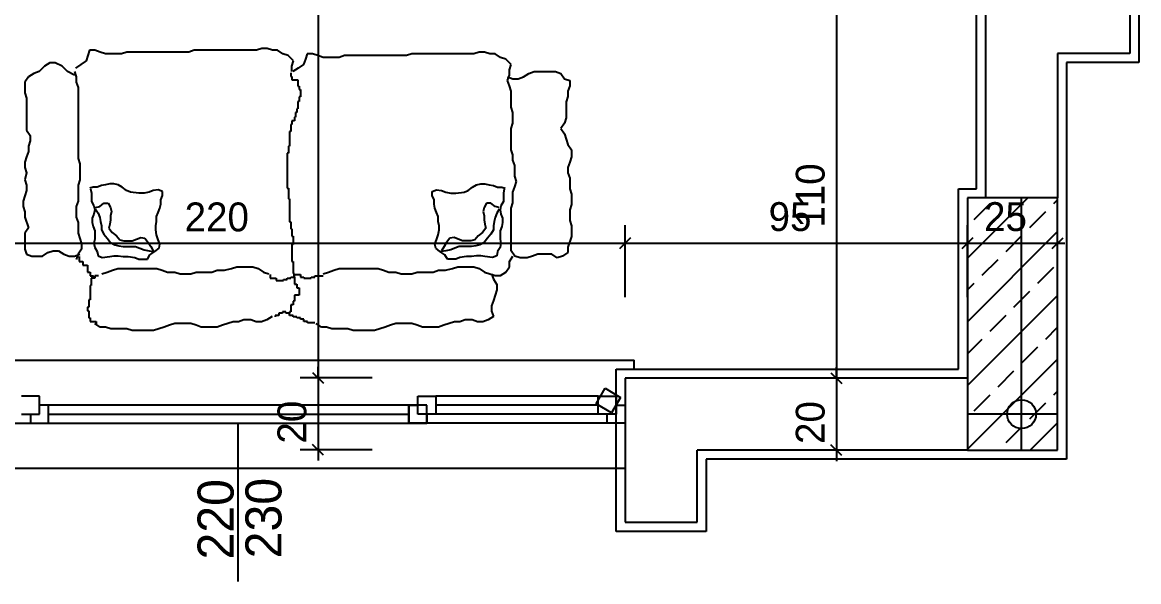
# Model space of a CAD drawing. Extents: x 182769.15 to 182771.38, y 101811.72 to 101812.21.
# Drawn here: x 182769.3703 to 182769.4322, y 101811.8465 to 101811.8776 of the extents above; entities that cross this region are included whole.
import ezdxf

# ---------------------------------------------------------------- set-up
doc = ezdxf.new("R2010")
doc.units = 0
doc.header["$MEASUREMENT"] = 0
doc.linetypes.add('DUZ', pattern=[500, 500])
doc.layers.get('0').update_dxf_attribs({"color": 1, "linetype": 'DUZ'})
for name, color, linetype in [('aks merkezleri', 1, 'Continuous'), ('DENIZLIK', 25, 'Continuous'), ('DUVAR', 7, 'Continuous'), ('iç yatay', 3, 'Continuous'), ('kapı pen. yazısı', 1, 'Continuous'), ('KOLON', 3, 'Continuous'), ('PENCERE', 3, 'Continuous'), ('SIVA', 1, 'Continuous'), ('TARAMA', 15, 'Continuous'), ('tefriş', 21, 'Continuous')]:
    doc.layers.add(name, color=color, linetype=linetype)
doc.styles.add('İÇ ÖLÇÜ', font='stylu.ttf', dxfattribs={"height": 8})

msp = doc.modelspace()

# ---------------------------------------------------------------- linework, layer by layer
at = {"color": 0, "linetype": 'ByBlock'}
for p, q in [((182769.404018, 101811.865614), (182769.403418, 101811.865014)), ((182769.403418, 101811.865014), (182769.404018, 101811.865614)), ((182769.423018, 101811.865614), (182769.422418, 101811.865014)), ((182769.422418, 101811.865014), (182769.423018, 101811.865614)), ((182769.427418, 101811.865014), (182769.428018, 101811.865614)), ((182769.386372, 101811.858142), (182769.386972, 101811.857542)), ((182769.386372, 101811.858142), (182769.386972, 101811.857542)), ((182769.415139, 101811.858124), (182769.415739, 101811.857524)), ((182769.415139, 101811.858124), (182769.415739, 101811.857524)), ((182769.386972, 101811.853549), (182769.386372, 101811.854149)), ((182769.415739, 101811.853524), (182769.415139, 101811.854124))]:
    msp.add_line(p, q, dxfattribs=at)
at = {"layer": 'aks merkezleri'}
for p, q in [((182769.425718, 101811.853824), (182769.425718, 101811.867824)), ((182769.427718, 101811.855824), (182769.422718, 101811.855824))]:
    msp.add_line(p, q, dxfattribs=at)
msp.add_circle((182769.425718, 101811.855824), 0.0008, dxfattribs=at)
at = {"layer": 'DENIZLIK'}
for p, q in [((182769.359218, 101811.858824), (182769.404218, 101811.858824)), ((182769.404218, 101811.858324), (182769.404218, 101811.858824)), ((182769.359718, 101811.852824), (182769.403718, 101811.852824))]:
    msp.add_line(p, q, dxfattribs=at)
at = {"layer": 'DUVAR', "ltscale": 50}
for p, q in [((182769.423718, 101811.879824), (182769.423718, 101811.867824)), ((182769.431718, 101811.879824), (182769.431718, 101811.875824)), ((182769.427718, 101811.875824), (182769.427718, 101811.867824)), ((182769.431718, 101811.875824), (182769.427718, 101811.875824)), ((182769.422718, 101811.857824), (182769.403718, 101811.857824)), ((182769.403718, 101811.853824), (182769.403718, 101811.849824)), ((182769.422718, 101811.853824), (182769.407718, 101811.853824)), ((182769.407718, 101811.849824), (182769.407718, 101811.853824)), ((182769.403718, 101811.849824), (182769.407718, 101811.849824))]:
    msp.add_line(p, q, dxfattribs=at)
at = {"layer": 'DUVAR'}
msp.add_line((182769.403718, 101811.857824), (182769.403718, 101811.853824), dxfattribs=at)
at = {"layer": 'iç yatay'}
for p, q in [((182769.386672, 101812.034224), (182769.386672, 101811.857442)), ((182769.415439, 101811.880276), (182769.415439, 101811.857424)), ((182769.403718, 101811.862314), (182769.403718, 101811.866314)), ((182769.403718, 101811.862314), (182769.403718, 101811.866314)), ((182769.422718, 101811.862314), (182769.422718, 101811.866314)), ((182769.422718, 101811.862314), (182769.422718, 101811.866314)), ((182769.427718, 101811.862314), (182769.427718, 101811.866314)), ((182769.359315, 101811.865314), (182769.404118, 101811.865314)), ((182769.403318, 101811.865314), (182769.423118, 101811.865314)), ((182769.422318, 101811.865314), (182769.428118, 101811.865314)), ((182769.386672, 101811.857842), (182769.386672, 101811.858442)), ((182769.415439, 101811.857824), (182769.415439, 101811.858424)), ((182769.389672, 101811.857842), (182769.385672, 101811.857842)), ((182769.389672, 101811.857842), (182769.385672, 101811.857842)), ((182769.386672, 101811.857842), (182769.386672, 101811.853849)), ((182769.418439, 101811.857824), (182769.414439, 101811.857824)), ((182769.418439, 101811.857824), (182769.414439, 101811.857824)), ((182769.415439, 101811.857824), (182769.415439, 101811.853824)), ((182769.389672, 101811.853849), (182769.385672, 101811.853849)), ((182769.386672, 101811.853849), (182769.386672, 101811.853249)), ((182769.418439, 101811.853824), (182769.414439, 101811.853824)), ((182769.415439, 101811.853824), (182769.415439, 101811.853224))]:
    msp.add_line(p, q, dxfattribs=at)
at = {"layer": 'kapı pen. yazısı'}
msp.add_line((182769.382218, 101811.855324), (182769.382218, 101811.846533), dxfattribs=at)
at = {"layer": 'KOLON'}
for p, q in [((182769.427718, 101811.867824), (182769.422718, 101811.867824)), ((182769.422718, 101811.867824), (182769.422718, 101811.853824)), ((182769.427718, 101811.853824), (182769.427718, 101811.867824)), ((182769.422718, 101811.853824), (182769.427718, 101811.853824))]:
    msp.add_line(p, q, dxfattribs=at)
at = {"layer": 'PENCERE'}
for p, q in [((182769.402102, 101811.856391), (182769.402602, 101811.857257)), ((182769.402602, 101811.857257), (182769.403468, 101811.856757)), ((182769.371218, 101811.856824), (182769.370218, 101811.856824)), ((182769.371218, 101811.855824), (182769.371218, 101811.856824)), ((182769.392218, 101811.855824), (182769.392218, 101811.856824)), ((182769.392218, 101811.856824), (182769.393218, 101811.856824)), ((182769.393218, 101811.856824), (182769.393218, 101811.855824)), ((182769.402968, 101811.855891), (182769.402102, 101811.856391)), ((182769.402218, 101811.855824), (182769.402218, 101811.856824)), ((182769.402218, 101811.856824), (182769.403218, 101811.856824)), ((182769.403468, 101811.856757), (182769.402968, 101811.855891)), ((182769.403218, 101811.856824), (182769.403218, 101811.855824)), ((182769.370218, 101811.855824), (182769.371218, 101811.855824)), ((182769.370718, 101811.855824), (182769.370718, 101811.855324)), ((182769.371718, 101811.856324), (182769.371218, 101811.856324)), ((182769.371718, 101811.855324), (182769.371718, 101811.856324)), ((182769.371718, 101811.855824), (182769.391718, 101811.855824)), ((182769.392718, 101811.856324), (182769.391718, 101811.856324)), ((182769.391718, 101811.856324), (182769.391718, 101811.855324)), ((182769.391718, 101811.855324), (182769.391718, 101811.856324)), ((182769.391718, 101811.856324), (182769.392218, 101811.856324)), ((182769.393218, 101811.855824), (182769.392218, 101811.855824)), ((182769.392718, 101811.855324), (182769.392718, 101811.856324)), ((182769.392718, 101811.855824), (182769.392718, 101811.855324)), ((182769.402218, 101811.856324), (182769.393218, 101811.856324)), ((182769.403218, 101811.855824), (182769.402218, 101811.855824)), ((182769.402718, 101811.855324), (182769.402718, 101811.855824)), ((182769.403218, 101811.856324), (182769.403718, 101811.856324)), ((182769.403718, 101811.856324), (182769.403718, 101811.855324)), ((182769.370718, 101811.855324), (182769.371718, 101811.855324)), ((182769.391718, 101811.855324), (182769.392718, 101811.855324)), ((182769.392718, 101811.855324), (182769.391718, 101811.855324)), ((182769.403718, 101811.855324), (182769.402718, 101811.855324))]:
    msp.add_line(p, q, dxfattribs=at)
at = {"layer": 'PENCERE', "color": 1}
for p, q in [((182769.402218, 101811.856824), (182769.393218, 101811.856824)), ((182769.391718, 101811.856324), (182769.371718, 101811.856324)), ((182769.402218, 101811.855824), (182769.393218, 101811.855824)), ((182769.371718, 101811.855324), (182769.391718, 101811.855324))]:
    msp.add_line(p, q, dxfattribs=at)
at = {"layer": 'PENCERE', "color": 8}
for p, q in [((182769.360718, 101811.855324), (182769.370718, 101811.855324)), ((182769.402718, 101811.855324), (182769.392718, 101811.855324))]:
    msp.add_line(p, q, dxfattribs=at)
at = {"layer": 'SIVA'}
for p, q in [((182769.423218, 101811.868324), (182769.423218, 101811.880324)), ((182769.432218, 101811.880324), (182769.432218, 101811.875324)), ((182769.432218, 101811.875324), (182769.428218, 101811.875324)), ((182769.428218, 101811.875324), (182769.428218, 101811.853324)), ((182769.422218, 101811.858324), (182769.422218, 101811.868324)), ((182769.422218, 101811.868324), (182769.423218, 101811.868324)), ((182769.403218, 101811.858324), (182769.422218, 101811.858324)), ((182769.403218, 101811.849324), (182769.403218, 101811.858324)), ((182769.428218, 101811.853324), (182769.408218, 101811.853324)), ((182769.408218, 101811.853324), (182769.408218, 101811.849324)), ((182769.408218, 101811.849324), (182769.403218, 101811.849324))]:
    msp.add_line(p, q, dxfattribs=at)
at = {"layer": 'TARAMA'}
for p, q in [((182769.422718, 101811.864483), (182769.426059, 101811.867824)), ((182769.427507, 101811.867505), (182769.427718, 101811.867715)), ((182769.423088, 101811.866621), (182769.423972, 101811.867505)), ((182769.426182, 101811.866179), (182769.427065, 101811.867063)), ((182769.422718, 101811.860947), (182769.427718, 101811.865947)), ((182769.424856, 101811.864853), (182769.42574, 101811.865737)), ((182769.42353, 101811.863527), (182769.424414, 101811.864411)), ((182769.426623, 101811.863085), (182769.427507, 101811.863969)), ((182769.422718, 101811.862715), (182769.423088, 101811.863085)), ((182769.425298, 101811.86176), (182769.426182, 101811.862643)), ((182769.422718, 101811.857412), (182769.427718, 101811.862412)), ((182769.423972, 101811.860434), (182769.424856, 101811.861318)), ((182769.427065, 101811.859992), (182769.427718, 101811.860644)), ((182769.422718, 101811.859179), (182769.42353, 101811.859992)), ((182769.42574, 101811.858666), (182769.426623, 101811.85955)), ((182769.422718, 101811.853876), (182769.427718, 101811.858876)), ((182769.424414, 101811.85734), (182769.425298, 101811.858224)), ((182769.427507, 101811.856898), (182769.427718, 101811.857108)), ((182769.423088, 101811.856014), (182769.423972, 101811.856898)), ((182769.426182, 101811.855572), (182769.427065, 101811.856456)), ((182769.424856, 101811.854247), (182769.42574, 101811.85513)), ((182769.426201, 101811.853824), (182769.427718, 101811.855341))]:
    msp.add_line(p, q, dxfattribs=at)
at = {"layer": 'tefriş'}
for p, q in [((182769.373897, 101811.875713), (182769.373799, 101811.875418)), ((182769.373995, 101811.876008), (182769.373897, 101811.875713)), ((182769.374291, 101811.876008), (182769.373995, 101811.876008)), ((182769.374586, 101811.87591), (182769.374291, 101811.876008)), ((182769.374882, 101811.875811), (182769.374586, 101811.87591)), ((182769.375768, 101811.875811), (182769.374882, 101811.875811)), ((182769.376063, 101811.87591), (182769.375768, 101811.875811)), ((182769.379509, 101811.87591), (182769.376063, 101811.87591)), ((182769.379804, 101811.876008), (182769.379509, 101811.87591)), ((182769.38325, 101811.876008), (182769.379804, 101811.876008)), ((182769.383546, 101811.876107), (182769.38325, 101811.876008)), ((182769.383841, 101811.876107), (182769.383546, 101811.876107)), ((182769.384137, 101811.876008), (182769.383841, 101811.876107)), ((182769.384432, 101811.876008), (182769.384137, 101811.876008)), ((182769.384727, 101811.875811), (182769.384432, 101811.876008)), ((182769.385023, 101811.875713), (182769.384727, 101811.875811)), ((182769.385318, 101811.875418), (182769.385023, 101811.875713)), ((182769.386068, 101811.875808), (182769.385969, 101811.875513)), ((182769.386363, 101811.875808), (182769.386068, 101811.875808)), ((182769.386659, 101811.87571), (182769.386363, 101811.875808)), ((182769.386954, 101811.875611), (182769.386659, 101811.87571)), ((182769.38784, 101811.875611), (182769.386954, 101811.875611)), ((182769.388136, 101811.87571), (182769.38784, 101811.875611)), ((182769.391582, 101811.87571), (182769.388136, 101811.87571)), ((182769.391877, 101811.875808), (182769.391582, 101811.87571)), ((182769.395323, 101811.875808), (182769.391877, 101811.875808)), ((182769.395618, 101811.875907), (182769.395323, 101811.875808)), ((182769.395914, 101811.875907), (182769.395618, 101811.875907)), ((182769.396209, 101811.875808), (182769.395914, 101811.875907)), ((182769.396504, 101811.875808), (182769.396209, 101811.875808)), ((182769.3968, 101811.875611), (182769.396504, 101811.875808)), ((182769.397095, 101811.875513), (182769.3968, 101811.875611)), ((182769.371486, 101811.87512), (182769.37119, 101811.874824)), ((182769.371781, 101811.875316), (182769.371486, 101811.87512)), ((182769.372076, 101811.875316), (182769.371781, 101811.875316)), ((182769.37247, 101811.87512), (182769.372076, 101811.875316)), ((182769.372766, 101811.874824), (182769.37247, 101811.87512)), ((182769.373503, 101811.875221), (182769.373208, 101811.875024)), ((182769.373799, 101811.875418), (182769.373503, 101811.875221)), ((182769.38522, 101811.875123), (182769.385318, 101811.875418)), ((182769.38522, 101811.874828), (182769.38522, 101811.875123)), ((182769.385576, 101811.875021), (182769.38528, 101811.874824)), ((182769.385871, 101811.875218), (182769.385576, 101811.875021)), ((182769.385969, 101811.875513), (182769.385871, 101811.875218)), ((182769.397391, 101811.875218), (182769.397095, 101811.875513)), ((182769.397292, 101811.874923), (182769.397391, 101811.875218)), ((182769.3706, 101811.874529), (182769.370403, 101811.874234)), ((182769.370895, 101811.874726), (182769.3706, 101811.874529)), ((182769.37119, 101811.874824), (182769.370895, 101811.874726)), ((182769.37316, 101811.874628), (182769.372766, 101811.874824)), ((182769.37316, 101811.874824), (182769.373258, 101811.874529)), ((182769.373258, 101811.874529), (182769.373258, 101811.874234)), ((182769.385159, 101811.87476), (182769.385159, 101811.87456)), ((182769.385159, 101811.87456), (182769.385225, 101811.87456)), ((182769.385225, 101811.87456), (182769.385225, 101811.87436)), ((182769.385225, 101811.87436), (182769.385559, 101811.87436)), ((182769.385559, 101811.87436), (182769.385559, 101811.874027)), ((182769.397194, 101811.874332), (182769.397292, 101811.874628)), ((182769.397194, 101811.874529), (182769.397489, 101811.874431)), ((182769.397292, 101811.874037), (182769.397194, 101811.874332)), ((182769.397292, 101811.874628), (182769.397292, 101811.874923)), ((182769.397489, 101811.874431), (182769.397784, 101811.874431)), ((182769.397784, 101811.874431), (182769.39808, 101811.874529)), ((182769.39808, 101811.874529), (182769.398375, 101811.874726)), ((182769.398375, 101811.874726), (182769.39867, 101811.874824)), ((182769.39867, 101811.874824), (182769.399852, 101811.874824)), ((182769.399852, 101811.874824), (182769.400147, 101811.874726)), ((182769.400147, 101811.874726), (182769.400344, 101811.874431)), ((182769.400344, 101811.874431), (182769.40064, 101811.874332)), ((182769.40064, 101811.874332), (182769.40064, 101811.874037)), ((182769.370403, 101811.874234), (182769.370403, 101811.873644)), ((182769.373258, 101811.874234), (182769.373356, 101811.873939)), ((182769.373356, 101811.873939), (182769.373356, 101811.870003)), ((182769.385559, 101811.874027), (182769.385625, 101811.874027)), ((182769.385625, 101811.874027), (182769.385625, 101811.873827)), ((182769.385625, 101811.873827), (182769.385692, 101811.873827)), ((182769.385692, 101811.873827), (182769.385692, 101811.873427)), ((182769.397391, 101811.873742), (182769.397292, 101811.874037)), ((182769.397391, 101811.872857), (182769.397391, 101811.873742)), ((182769.40064, 101811.874037), (182769.400541, 101811.873742)), ((182769.400541, 101811.873742), (182769.400541, 101811.873447)), ((182769.370403, 101811.873644), (182769.370501, 101811.873348)), ((182769.370501, 101811.873348), (182769.370501, 101811.871577)), ((182769.385625, 101811.873161), (182769.385559, 101811.873161)), ((182769.385559, 101811.873161), (182769.385559, 101811.872761)), ((182769.385692, 101811.873427), (182769.385625, 101811.873427)), ((182769.385625, 101811.873427), (182769.385625, 101811.873161)), ((182769.400541, 101811.873447), (182769.400443, 101811.873152)), ((182769.400443, 101811.873152), (182769.400443, 101811.872266)), ((182769.385492, 101811.872561), (182769.385425, 101811.872561)), ((182769.385425, 101811.872561), (182769.385425, 101811.872294)), ((182769.385559, 101811.872761), (182769.385492, 101811.872761)), ((182769.385492, 101811.872761), (182769.385492, 101811.872561)), ((182769.397489, 101811.872561), (182769.397391, 101811.872857)), ((182769.397489, 101811.871971), (182769.397489, 101811.872561)), ((182769.385225, 101811.871894), (182769.385159, 101811.871894)), ((182769.385159, 101811.871894), (182769.385159, 101811.871494)), ((182769.385359, 101811.872094), (182769.385225, 101811.872094)), ((182769.385225, 101811.872094), (182769.385225, 101811.871894)), ((182769.385425, 101811.872294), (182769.385359, 101811.872294)), ((182769.385359, 101811.872294), (182769.385359, 101811.872094)), ((182769.397391, 101811.871676), (182769.397489, 101811.871971)), ((182769.400344, 101811.871971), (182769.400147, 101811.871676)), ((182769.400443, 101811.872266), (182769.400344, 101811.871971)), ((182769.370501, 101811.871577), (182769.370698, 101811.871282)), ((182769.370698, 101811.871282), (182769.370698, 101811.870987)), ((182769.385092, 101811.871494), (182769.385092, 101811.870694)), ((182769.385159, 101811.871494), (182769.385092, 101811.871494)), ((182769.397391, 101811.870495), (182769.397391, 101811.871676)), ((182769.400147, 101811.871676), (182769.400344, 101811.871381)), ((182769.400344, 101811.871381), (182769.400443, 101811.871085)), ((182769.370698, 101811.870987), (182769.3706, 101811.870692)), ((182769.3706, 101811.870692), (182769.3706, 101811.870397)), ((182769.385092, 101811.870694), (182769.385025, 101811.870694)), ((182769.385025, 101811.870694), (182769.385025, 101811.870295)), ((182769.400443, 101811.871085), (182769.400541, 101811.87079)), ((182769.400541, 101811.87079), (182769.400738, 101811.870495)), ((182769.370501, 101811.870102), (182769.370403, 101811.869806)), ((182769.3706, 101811.870397), (182769.370501, 101811.870102)), ((182769.373356, 101811.870003), (182769.373455, 101811.869708)), ((182769.385025, 101811.870295), (182769.384958, 101811.870295)), ((182769.384958, 101811.870295), (182769.384958, 101811.868362)), ((182769.397489, 101811.8702), (182769.397391, 101811.870495)), ((182769.397489, 101811.869905), (182769.397489, 101811.8702)), ((182769.400738, 101811.870102), (182769.40064, 101811.869806)), ((182769.400738, 101811.870495), (182769.400738, 101811.870102)), ((182769.370403, 101811.869806), (182769.370403, 101811.869511)), ((182769.370403, 101811.869511), (182769.370501, 101811.869216)), ((182769.373455, 101811.869708), (182769.373455, 101811.868822)), ((182769.397587, 101811.86961), (182769.397489, 101811.869905)), ((182769.397587, 101811.869019), (182769.397587, 101811.86961)), ((182769.40064, 101811.869806), (182769.400541, 101811.869511)), ((182769.400541, 101811.869511), (182769.400541, 101811.869216)), ((182769.370501, 101811.869216), (182769.370403, 101811.868822)), ((182769.370403, 101811.868822), (182769.370501, 101811.868527)), ((182769.373455, 101811.868822), (182769.373356, 101811.868527)), ((182769.397686, 101811.868724), (182769.397587, 101811.869019)), ((182769.400541, 101811.869216), (182769.40064, 101811.868921)), ((182769.40064, 101811.868921), (182769.40064, 101811.868331)), ((182769.370501, 101811.868232), (182769.370403, 101811.867937)), ((182769.370501, 101811.868527), (182769.370501, 101811.868232)), ((182769.373356, 101811.868527), (182769.373356, 101811.867642)), ((182769.384958, 101811.868362), (182769.385025, 101811.868362)), ((182769.385025, 101811.868362), (182769.385025, 101811.867762)), ((182769.397489, 101811.868134), (182769.397587, 101811.868429)), ((182769.397489, 101811.867543), (182769.397489, 101811.868134)), ((182769.397587, 101811.868429), (182769.397686, 101811.868724)), ((182769.40064, 101811.868331), (182769.400738, 101811.868035)), ((182769.370403, 101811.867937), (182769.370304, 101811.867642)), ((182769.370304, 101811.867642), (182769.370304, 101811.867347)), ((182769.373356, 101811.867642), (182769.373258, 101811.867347)), ((182769.385025, 101811.867762), (182769.385092, 101811.867762)), ((182769.385092, 101811.867762), (182769.385092, 101811.866495)), ((182769.397391, 101811.867248), (182769.397489, 101811.867543)), ((182769.400738, 101811.868035), (182769.400738, 101811.867445)), ((182769.370304, 101811.867347), (182769.370403, 101811.867051)), ((182769.370403, 101811.867051), (182769.370403, 101811.866756)), ((182769.373258, 101811.867347), (182769.373258, 101811.866756)), ((182769.397391, 101811.864887), (182769.397391, 101811.867248)), ((182769.400738, 101811.867445), (182769.40064, 101811.86715)), ((182769.40064, 101811.86715), (182769.40064, 101811.866559)), ((182769.370403, 101811.866756), (182769.3706, 101811.866166)), ((182769.373258, 101811.866756), (182769.373356, 101811.866461)), ((182769.373356, 101811.866461), (182769.373356, 101811.865871)), ((182769.385092, 101811.866495), (182769.385159, 101811.866495)), ((182769.385159, 101811.866495), (182769.385159, 101811.866095)), ((182769.40064, 101811.866559), (182769.400738, 101811.866264)), ((182769.3706, 101811.866166), (182769.370403, 101811.865871)), ((182769.370403, 101811.865871), (182769.370403, 101811.864985)), ((182769.373356, 101811.865871), (182769.373455, 101811.865576)), ((182769.385159, 101811.866095), (182769.385225, 101811.866095)), ((182769.385225, 101811.866095), (182769.385225, 101811.865695)), ((182769.385225, 101811.865695), (182769.385292, 101811.865695)), ((182769.385292, 101811.865695), (182769.385292, 101811.865229)), ((182769.400738, 101811.865674), (182769.400541, 101811.865084)), ((182769.400738, 101811.866264), (182769.400738, 101811.865674)), ((182769.373455, 101811.865576), (182769.373553, 101811.86528)), ((182769.373553, 101811.86528), (182769.373553, 101811.864985)), ((182769.385292, 101811.865229), (182769.385225, 101811.865229)), ((182769.385225, 101811.865229), (182769.385225, 101811.864296)), ((182769.400541, 101811.865084), (182769.400541, 101811.864788)), ((182769.370403, 101811.864985), (182769.370501, 101811.86469)), ((182769.370501, 101811.86469), (182769.370797, 101811.864592)), ((182769.370797, 101811.864592), (182769.371387, 101811.864592)), ((182769.371387, 101811.864592), (182769.371683, 101811.864788)), ((182769.371683, 101811.864788), (182769.371978, 101811.864887)), ((182769.371978, 101811.864887), (182769.372273, 101811.864887)), ((182769.372273, 101811.864887), (182769.372569, 101811.86469)), ((182769.372569, 101811.86469), (182769.372864, 101811.864592)), ((182769.372864, 101811.864592), (182769.37316, 101811.864592)), ((182769.37316, 101811.864592), (182769.373455, 101811.86469)), ((182769.373356, 101811.86469), (182769.373258, 101811.864395)), ((182769.373553, 101811.864985), (182769.373356, 101811.86469)), ((182769.37342, 101811.864562), (182769.37342, 101811.864296)), ((182769.397292, 101811.864296), (182769.397489, 101811.864592)), ((182769.397587, 101811.864592), (182769.397391, 101811.864887)), ((182769.397883, 101811.864493), (182769.397587, 101811.864592)), ((182769.398277, 101811.864493), (182769.397883, 101811.864493)), ((182769.398572, 101811.864592), (182769.398277, 101811.864493)), ((182769.398867, 101811.86469), (182769.398572, 101811.864592)), ((182769.399655, 101811.86469), (182769.398867, 101811.86469)), ((182769.39995, 101811.864493), (182769.399655, 101811.86469)), ((182769.400246, 101811.864592), (182769.39995, 101811.864493)), ((182769.400541, 101811.864788), (182769.400246, 101811.864592)), ((182769.37342, 101811.864296), (182769.37362, 101811.864296)), ((182769.37362, 101811.864296), (182769.37362, 101811.864096)), ((182769.37362, 101811.864096), (182769.373886, 101811.864096)), ((182769.373886, 101811.864096), (182769.373886, 101811.863696)), ((182769.374977, 101811.863706), (182769.375272, 101811.863805)), ((182769.375272, 101811.863805), (182769.375568, 101811.863903)), ((182769.375568, 101811.863903), (182769.377734, 101811.863903)), ((182769.377734, 101811.863903), (182769.378029, 101811.863805)), ((182769.378029, 101811.863805), (182769.378324, 101811.863706)), ((182769.380786, 101811.863706), (182769.381081, 101811.863805)), ((182769.381081, 101811.863805), (182769.381475, 101811.863805)), ((182769.381475, 101811.863805), (182769.381869, 101811.863903)), ((182769.381869, 101811.863903), (182769.382164, 101811.864001)), ((182769.382164, 101811.864001), (182769.38305, 101811.864001)), ((182769.38305, 101811.864001), (182769.383346, 101811.863903)), ((182769.383346, 101811.863903), (182769.383641, 101811.863706)), ((182769.385225, 101811.864296), (182769.385292, 101811.864296)), ((182769.385292, 101811.864296), (182769.385292, 101811.863629)), ((182769.387249, 101811.863706), (182769.387545, 101811.863805)), ((182769.387545, 101811.863805), (182769.38784, 101811.863903)), ((182769.38784, 101811.863903), (182769.390006, 101811.863903)), ((182769.390006, 101811.863903), (182769.390302, 101811.863805)), ((182769.390302, 101811.863805), (182769.390597, 101811.863706)), ((182769.393058, 101811.863706), (182769.393354, 101811.863805)), ((182769.393354, 101811.863805), (182769.393748, 101811.863805)), ((182769.393748, 101811.863805), (182769.394141, 101811.863903)), ((182769.394141, 101811.863903), (182769.394437, 101811.864001)), ((182769.394437, 101811.864001), (182769.395323, 101811.864001)), ((182769.395323, 101811.864001), (182769.395618, 101811.863903)), ((182769.395618, 101811.863903), (182769.395914, 101811.863706)), ((182769.397095, 101811.863706), (182769.397292, 101811.864001)), ((182769.397292, 101811.864001), (182769.397292, 101811.864296)), ((182769.373886, 101811.863696), (182769.37402, 101811.863696)), ((182769.37402, 101811.863696), (182769.37402, 101811.863496)), ((182769.37402, 101811.863496), (182769.37422, 101811.863496)), ((182769.374287, 101811.863363), (182769.374087, 101811.863363)), ((182769.374087, 101811.863363), (182769.374087, 101811.862963)), ((182769.37422, 101811.863496), (182769.37422, 101811.863363)), ((182769.374487, 101811.863496), (182769.374287, 101811.863496)), ((182769.374287, 101811.863496), (182769.374287, 101811.863363)), ((182769.374681, 101811.863608), (182769.374977, 101811.863706)), ((182769.378324, 101811.863706), (182769.378718, 101811.863706)), ((182769.378718, 101811.863706), (182769.379014, 101811.863608)), ((182769.379014, 101811.863608), (182769.379604, 101811.863608)), ((182769.379604, 101811.863608), (182769.3799, 101811.863706)), ((182769.3799, 101811.863706), (182769.380786, 101811.863706)), ((182769.383641, 101811.863706), (182769.383936, 101811.863608)), ((182769.384025, 101811.863562), (182769.384025, 101811.863363)), ((182769.384025, 101811.863363), (182769.384358, 101811.863363)), ((182769.384358, 101811.863363), (182769.384358, 101811.863229)), ((182769.384358, 101811.863229), (182769.384758, 101811.863229)), ((182769.384758, 101811.863229), (182769.384758, 101811.863296)), ((182769.384758, 101811.863296), (182769.384958, 101811.863296)), ((182769.384958, 101811.863296), (182769.384958, 101811.863363)), ((182769.384958, 101811.863363), (182769.385159, 101811.863363)), ((182769.385159, 101811.863363), (182769.385159, 101811.863429)), ((182769.385159, 101811.863429), (182769.385359, 101811.863429)), ((182769.385292, 101811.863629), (182769.385359, 101811.863629)), ((182769.385292, 101811.863562), (182769.385692, 101811.863562)), ((182769.385359, 101811.863496), (182769.385292, 101811.863496)), ((182769.385359, 101811.863429), (182769.385359, 101811.863496)), ((182769.385359, 101811.863429), (182769.385359, 101811.863029)), ((182769.385692, 101811.863562), (182769.385692, 101811.863429)), ((182769.385692, 101811.863429), (182769.385892, 101811.863429)), ((182769.385892, 101811.863429), (182769.385892, 101811.863363)), ((182769.385892, 101811.863363), (182769.386292, 101811.863363)), ((182769.386292, 101811.863363), (182769.386292, 101811.863429)), ((182769.386292, 101811.863429), (182769.386492, 101811.863429)), ((182769.386492, 101811.863496), (182769.386959, 101811.863496)), ((182769.386492, 101811.863429), (182769.386492, 101811.863496)), ((182769.386954, 101811.863608), (182769.387249, 101811.863706)), ((182769.390597, 101811.863706), (182769.390991, 101811.863706)), ((182769.390991, 101811.863706), (182769.391286, 101811.863608)), ((182769.391286, 101811.863608), (182769.391877, 101811.863608)), ((182769.391877, 101811.863608), (182769.392172, 101811.863706)), ((182769.392172, 101811.863706), (182769.393058, 101811.863706)), ((182769.395914, 101811.863706), (182769.396209, 101811.863608)), ((182769.396209, 101811.863608), (182769.396504, 101811.863509)), ((182769.396308, 101811.863608), (182769.396406, 101811.863313)), ((182769.396406, 101811.863313), (182769.396603, 101811.863017)), ((182769.396504, 101811.863509), (182769.3968, 101811.863509)), ((182769.3968, 101811.863509), (182769.397095, 101811.863706)), ((182769.374087, 101811.862963), (182769.37402, 101811.862963)), ((182769.37402, 101811.862963), (182769.37402, 101811.862163)), ((182769.385359, 101811.863029), (182769.385492, 101811.863029)), ((182769.385492, 101811.863029), (182769.385492, 101811.862829)), ((182769.385492, 101811.862829), (182769.385625, 101811.862829)), ((182769.385625, 101811.862829), (182769.385625, 101811.862429)), ((182769.396603, 101811.862722), (182769.396504, 101811.862427)), ((182769.396603, 101811.863017), (182769.396603, 101811.862722)), ((182769.37402, 101811.862163), (182769.373953, 101811.862163)), ((182769.373953, 101811.862163), (182769.373953, 101811.861763)), ((182769.385359, 101811.862096), (182769.385292, 101811.862096)), ((182769.385292, 101811.862096), (182769.385292, 101811.861896)), ((182769.385625, 101811.862429), (182769.385359, 101811.862429)), ((182769.385359, 101811.862429), (182769.385359, 101811.862096)), ((182769.396406, 101811.862132), (182769.396308, 101811.861837)), ((182769.396504, 101811.862427), (182769.396406, 101811.862132)), ((182769.373953, 101811.861763), (182769.373886, 101811.861763)), ((182769.373886, 101811.861763), (182769.373886, 101811.861563)), ((182769.373886, 101811.861563), (182769.373953, 101811.861563)), ((182769.373953, 101811.861563), (182769.373953, 101811.861163)), ((182769.384692, 101811.86143), (182769.384492, 101811.86143)), ((182769.384492, 101811.86143), (182769.384492, 101811.861296)), ((182769.384892, 101811.861496), (182769.384692, 101811.861496)), ((182769.384692, 101811.861496), (182769.384692, 101811.86143)), ((182769.384892, 101811.86143), (182769.384892, 101811.861496)), ((182769.385092, 101811.86143), (182769.384892, 101811.86143)), ((182769.385159, 101811.861496), (182769.385092, 101811.861496)), ((182769.385092, 101811.861496), (182769.385092, 101811.86143)), ((182769.385092, 101811.861296), (182769.385092, 101811.86143)), ((182769.385292, 101811.861896), (182769.385159, 101811.861896)), ((182769.385159, 101811.861896), (182769.385159, 101811.861496)), ((182769.396308, 101811.861837), (182769.396308, 101811.861542)), ((182769.396308, 101811.861542), (182769.396406, 101811.861246)), ((182769.373953, 101811.861163), (182769.37402, 101811.861163)), ((182769.37402, 101811.861163), (182769.37402, 101811.860963)), ((182769.37402, 101811.860963), (182769.374353, 101811.860963)), ((182769.374583, 101811.860656), (182769.374288, 101811.860853)), ((182769.374353, 101811.860963), (182769.374353, 101811.86083)), ((182769.378423, 101811.860754), (182769.378128, 101811.860656)), ((182769.378718, 101811.860853), (182769.378423, 101811.860754)), ((182769.379604, 101811.860853), (182769.378718, 101811.860853)), ((182769.3799, 101811.860754), (182769.379604, 101811.860853)), ((182769.380195, 101811.860656), (182769.3799, 101811.860754)), ((182769.381377, 101811.860754), (182769.381081, 101811.860656)), ((182769.381672, 101811.860853), (182769.381377, 101811.860754)), ((182769.381967, 101811.860951), (182769.381672, 101811.860853)), ((182769.382263, 101811.860951), (182769.381967, 101811.860951)), ((182769.382558, 101811.86105), (182769.382263, 101811.860951)), ((182769.382952, 101811.86105), (182769.382558, 101811.86105)), ((182769.383247, 101811.860951), (182769.382952, 101811.86105)), ((182769.383543, 101811.860951), (182769.383247, 101811.860951)), ((182769.383838, 101811.86105), (182769.383543, 101811.860951)), ((182769.384133, 101811.861246), (182769.383838, 101811.86105)), ((182769.384492, 101811.861296), (182769.384291, 101811.861296)), ((182769.384291, 101811.861296), (182769.384291, 101811.86123)), ((182769.385292, 101811.861296), (182769.385092, 101811.861296)), ((182769.385292, 101811.86123), (182769.385292, 101811.861296)), ((182769.385492, 101811.86123), (182769.385292, 101811.86123)), ((182769.385492, 101811.861163), (182769.385492, 101811.86123)), ((182769.385692, 101811.861163), (182769.385492, 101811.861163)), ((182769.385692, 101811.861096), (182769.385692, 101811.861163)), ((182769.385892, 101811.861096), (182769.385692, 101811.861096)), ((182769.385892, 101811.860963), (182769.385892, 101811.861096)), ((182769.386092, 101811.860963), (182769.385892, 101811.860963)), ((182769.386092, 101811.860896), (182769.386092, 101811.860963)), ((182769.386492, 101811.860896), (182769.386092, 101811.860896)), ((182769.386856, 101811.860656), (182769.38656, 101811.860853)), ((182769.390695, 101811.860754), (182769.3904, 101811.860656)), ((182769.390991, 101811.860853), (182769.390695, 101811.860754)), ((182769.391877, 101811.860853), (182769.390991, 101811.860853)), ((182769.392172, 101811.860754), (182769.391877, 101811.860853)), ((182769.392468, 101811.860656), (182769.392172, 101811.860754)), ((182769.393649, 101811.860754), (182769.393354, 101811.860656)), ((182769.393945, 101811.860853), (182769.393649, 101811.860754)), ((182769.39424, 101811.860951), (182769.393945, 101811.860853)), ((182769.394535, 101811.860951), (182769.39424, 101811.860951)), ((182769.394831, 101811.86105), (182769.394535, 101811.860951)), ((182769.395224, 101811.86105), (182769.394831, 101811.86105)), ((182769.39552, 101811.860951), (182769.395224, 101811.86105)), ((182769.395815, 101811.860951), (182769.39552, 101811.860951)), ((182769.396111, 101811.86105), (182769.395815, 101811.860951)), ((182769.396406, 101811.861246), (182769.396111, 101811.86105)), ((182769.374878, 101811.860656), (182769.374583, 101811.860656)), ((182769.375174, 101811.860558), (182769.374878, 101811.860656)), ((182769.37606, 101811.860558), (182769.375174, 101811.860558)), ((182769.376355, 101811.860459), (182769.37606, 101811.860558)), ((182769.377537, 101811.860459), (182769.376355, 101811.860459)), ((182769.377832, 101811.860558), (182769.377537, 101811.860459)), ((182769.378128, 101811.860656), (182769.377832, 101811.860558)), ((182769.381081, 101811.860656), (182769.380195, 101811.860656)), ((182769.387151, 101811.860656), (182769.386856, 101811.860656)), ((182769.387446, 101811.860558), (182769.387151, 101811.860656)), ((182769.388332, 101811.860558), (182769.387446, 101811.860558)), ((182769.388628, 101811.860459), (182769.388332, 101811.860558)), ((182769.389809, 101811.860459), (182769.388628, 101811.860459)), ((182769.390105, 101811.860558), (182769.389809, 101811.860459)), ((182769.3904, 101811.860656), (182769.390105, 101811.860558)), ((182769.393354, 101811.860656), (182769.392468, 101811.860656))]:
    msp.add_line(p, q, dxfattribs=at)
at = {"layer": 'tefriş', "color": 8}
for p, q in [((182769.374184, 101811.868409), (182769.373999, 101811.868362)), ((182769.374045, 101811.868316), (182769.374091, 101811.868084)), ((182769.374416, 101811.868409), (182769.374184, 101811.868409)), ((182769.374648, 101811.868501), (182769.374416, 101811.868409)), ((182769.37488, 101811.868548), (182769.374648, 101811.868501)), ((182769.375112, 101811.868594), (182769.37488, 101811.868548)), ((182769.375344, 101811.868594), (182769.375112, 101811.868594)), ((182769.375576, 101811.868548), (182769.375344, 101811.868594)), ((182769.375808, 101811.868409), (182769.375576, 101811.868548)), ((182769.37604, 101811.868223), (182769.375808, 101811.868409)), ((182769.376272, 101811.86813), (182769.37604, 101811.868223)), ((182769.377524, 101811.868223), (182769.377292, 101811.86813)), ((182769.377803, 101811.868269), (182769.377524, 101811.868223)), ((182769.378035, 101811.868177), (182769.377803, 101811.868269)), ((182769.378035, 101811.867945), (182769.378035, 101811.868177)), ((182769.393016, 101811.868177), (182769.393248, 101811.868269)), ((182769.393016, 101811.867945), (182769.393016, 101811.868177)), ((182769.393248, 101811.868269), (182769.393526, 101811.868223)), ((182769.393526, 101811.868223), (182769.393758, 101811.86813)), ((182769.394779, 101811.86813), (182769.395011, 101811.868223)), ((182769.395011, 101811.868223), (182769.395243, 101811.868409)), ((182769.395243, 101811.868409), (182769.395475, 101811.868548)), ((182769.395475, 101811.868548), (182769.395707, 101811.868594)), ((182769.395707, 101811.868594), (182769.395939, 101811.868594)), ((182769.395939, 101811.868594), (182769.396171, 101811.868548)), ((182769.396171, 101811.868548), (182769.396403, 101811.868501)), ((182769.396403, 101811.868501), (182769.396635, 101811.868409)), ((182769.396635, 101811.868409), (182769.396867, 101811.868409)), ((182769.396867, 101811.868409), (182769.397052, 101811.868362)), ((182769.397006, 101811.868316), (182769.396959, 101811.868084)), ((182769.374091, 101811.868084), (182769.374091, 101811.86762)), ((182769.374091, 101811.86762), (182769.374231, 101811.867389)), ((182769.374555, 101811.867342), (182769.374787, 101811.867528)), ((182769.374787, 101811.867528), (182769.375019, 101811.867528)), ((182769.375019, 101811.867528), (182769.375158, 101811.867296)), ((182769.376736, 101811.868084), (182769.376272, 101811.86813)), ((182769.377014, 101811.868084), (182769.376736, 101811.868084)), ((182769.377292, 101811.86813), (182769.377014, 101811.868084)), ((182769.377942, 101811.867713), (182769.378035, 101811.867945)), ((182769.377942, 101811.867481), (182769.377942, 101811.867713)), ((182769.393109, 101811.867713), (182769.393016, 101811.867945)), ((182769.393109, 101811.867481), (182769.393109, 101811.867713)), ((182769.393758, 101811.86813), (182769.394037, 101811.868084)), ((182769.394037, 101811.868084), (182769.394315, 101811.868084)), ((182769.394315, 101811.868084), (182769.394779, 101811.86813)), ((182769.396031, 101811.867528), (182769.395892, 101811.867296)), ((182769.396263, 101811.867528), (182769.396031, 101811.867528)), ((182769.396495, 101811.867342), (182769.396263, 101811.867528)), ((182769.396959, 101811.86762), (182769.39682, 101811.867389)), ((182769.396959, 101811.868084), (182769.396959, 101811.86762)), ((182769.374231, 101811.866925), (182769.374138, 101811.866693)), ((182769.374231, 101811.867389), (182769.374277, 101811.867157)), ((182769.374277, 101811.867157), (182769.374231, 101811.866925)), ((182769.374323, 101811.867296), (182769.374555, 101811.867342)), ((182769.374323, 101811.867203), (182769.374462, 101811.866971)), ((182769.374462, 101811.866971), (182769.374555, 101811.86674)), ((182769.375158, 101811.867296), (182769.375205, 101811.867064)), ((182769.375205, 101811.867064), (182769.375158, 101811.866832)), ((182769.37771, 101811.866786), (182769.377803, 101811.867018)), ((182769.377803, 101811.867018), (182769.377896, 101811.86725)), ((182769.377896, 101811.86725), (182769.377942, 101811.867481)), ((182769.393155, 101811.86725), (182769.393109, 101811.867481)), ((182769.393248, 101811.867018), (182769.393155, 101811.86725)), ((182769.393341, 101811.866786), (182769.393248, 101811.867018)), ((182769.395892, 101811.867296), (182769.395846, 101811.867064)), ((182769.395846, 101811.867064), (182769.395892, 101811.866832)), ((182769.396727, 101811.867296), (182769.396495, 101811.867342)), ((182769.396588, 101811.866971), (182769.396495, 101811.86674)), ((182769.396727, 101811.867203), (182769.396588, 101811.866971)), ((182769.39682, 101811.867389), (182769.396774, 101811.867157)), ((182769.396774, 101811.867157), (182769.39682, 101811.866925)), ((182769.39682, 101811.866925), (182769.396913, 101811.866693)), ((182769.374138, 101811.866693), (182769.374138, 101811.866461)), ((182769.374138, 101811.866461), (182769.374184, 101811.86623)), ((182769.374555, 101811.86674), (182769.374602, 101811.866508)), ((182769.374602, 101811.866508), (182769.374648, 101811.866276)), ((182769.374648, 101811.866276), (182769.374648, 101811.866044)), ((182769.375112, 101811.866369), (182769.375066, 101811.866137)), ((182769.375158, 101811.8666), (182769.375112, 101811.866369)), ((182769.375158, 101811.866832), (182769.375158, 101811.8666)), ((182769.377664, 101811.866276), (182769.37771, 101811.866508)), ((182769.377664, 101811.866044), (182769.377664, 101811.866276)), ((182769.37771, 101811.866508), (182769.37771, 101811.866786)), ((182769.393341, 101811.866508), (182769.393341, 101811.866786)), ((182769.393387, 101811.866276), (182769.393341, 101811.866508)), ((182769.393387, 101811.866044), (182769.393387, 101811.866276)), ((182769.395892, 101811.866832), (182769.395892, 101811.8666)), ((182769.395892, 101811.8666), (182769.395939, 101811.866369)), ((182769.395939, 101811.866369), (182769.395985, 101811.866137)), ((182769.396449, 101811.866508), (182769.396403, 101811.866276)), ((182769.396403, 101811.866276), (182769.396403, 101811.866044)), ((182769.396495, 101811.86674), (182769.396449, 101811.866508)), ((182769.396913, 101811.866461), (182769.396867, 101811.86623)), ((182769.396913, 101811.866693), (182769.396913, 101811.866461)), ((182769.374184, 101811.86623), (182769.374277, 101811.865998)), ((182769.374277, 101811.865998), (182769.374277, 101811.865534)), ((182769.374648, 101811.866044), (182769.374787, 101811.865812)), ((182769.374787, 101811.865812), (182769.374973, 101811.865581)), ((182769.375066, 101811.866137), (182769.375251, 101811.865905)), ((182769.375251, 101811.865905), (182769.375483, 101811.86572)), ((182769.375483, 101811.86572), (182769.375669, 101811.865488)), ((182769.37771, 101811.865766), (182769.377664, 101811.866044)), ((182769.377803, 101811.865488), (182769.37771, 101811.865766)), ((182769.393248, 101811.865488), (182769.393341, 101811.865766)), ((182769.393341, 101811.865766), (182769.393387, 101811.866044)), ((182769.395568, 101811.86572), (182769.395382, 101811.865488)), ((182769.3958, 101811.865905), (182769.395568, 101811.86572)), ((182769.395985, 101811.866137), (182769.3958, 101811.865905)), ((182769.396263, 101811.865812), (182769.396078, 101811.865581)), ((182769.396403, 101811.866044), (182769.396263, 101811.865812)), ((182769.396867, 101811.86623), (182769.396774, 101811.865998)), ((182769.396774, 101811.865998), (182769.396774, 101811.865534)), ((182769.374277, 101811.865534), (182769.374231, 101811.865302)), ((182769.374231, 101811.865302), (182769.374277, 101811.865071)), ((182769.374277, 101811.865071), (182769.374416, 101811.864839)), ((182769.374973, 101811.865581), (182769.375158, 101811.865349)), ((182769.375158, 101811.865349), (182769.37539, 101811.86521)), ((182769.37539, 101811.86521), (182769.375622, 101811.865163)), ((182769.375622, 101811.865163), (182769.375854, 101811.865117)), ((182769.375669, 101811.865488), (182769.375901, 101811.865441)), ((182769.375854, 101811.865117), (182769.37655, 101811.865117)), ((182769.375901, 101811.865441), (182769.376365, 101811.865441)), ((182769.376365, 101811.865441), (182769.376597, 101811.865534)), ((182769.37655, 101811.865117), (182769.376782, 101811.865024)), ((182769.376597, 101811.865534), (182769.376829, 101811.865627)), ((182769.376829, 101811.865627), (182769.37706, 101811.865581)), ((182769.37706, 101811.865581), (182769.377246, 101811.865349)), ((182769.377246, 101811.865349), (182769.377385, 101811.865117)), ((182769.377385, 101811.865117), (182769.377524, 101811.864885)), ((182769.377896, 101811.865256), (182769.377803, 101811.865488)), ((182769.377849, 101811.865024), (182769.377896, 101811.865256)), ((182769.393155, 101811.865256), (182769.393248, 101811.865488)), ((182769.393202, 101811.865024), (182769.393155, 101811.865256)), ((182769.393665, 101811.865117), (182769.393526, 101811.864885)), ((182769.393805, 101811.865349), (182769.393665, 101811.865117)), ((182769.39399, 101811.865581), (182769.393805, 101811.865349)), ((182769.394222, 101811.865627), (182769.39399, 101811.865581)), ((182769.394454, 101811.865534), (182769.394222, 101811.865627)), ((182769.394501, 101811.865117), (182769.394269, 101811.865024)), ((182769.394686, 101811.865441), (182769.394454, 101811.865534)), ((182769.395196, 101811.865117), (182769.394501, 101811.865117)), ((182769.39515, 101811.865441), (182769.394686, 101811.865441)), ((182769.395382, 101811.865488), (182769.39515, 101811.865441)), ((182769.395428, 101811.865163), (182769.395196, 101811.865117)), ((182769.39566, 101811.86521), (182769.395428, 101811.865163)), ((182769.395892, 101811.865349), (182769.39566, 101811.86521)), ((182769.396078, 101811.865581), (182769.395892, 101811.865349)), ((182769.396774, 101811.865071), (182769.396635, 101811.864839)), ((182769.396774, 101811.865534), (182769.39682, 101811.865302)), ((182769.39682, 101811.865302), (182769.396774, 101811.865071)), ((182769.374416, 101811.864839), (182769.374462, 101811.864607)), ((182769.374462, 101811.864607), (182769.374694, 101811.864514)), ((182769.374694, 101811.864514), (182769.375112, 101811.864561)), ((182769.375112, 101811.864561), (182769.375344, 101811.864607)), ((182769.375344, 101811.864607), (182769.375576, 101811.864607)), ((182769.375576, 101811.864607), (182769.375854, 101811.864561)), ((182769.375854, 101811.864561), (182769.376133, 101811.864561)), ((182769.376133, 101811.864561), (182769.376504, 101811.864514)), ((182769.376504, 101811.864514), (182769.376736, 101811.864421)), ((182769.376736, 101811.864421), (182769.3772, 101811.864421)), ((182769.376782, 101811.865024), (182769.377014, 101811.864931)), ((182769.377014, 101811.864931), (182769.377292, 101811.864885)), ((182769.3772, 101811.864421), (182769.377339, 101811.864653)), ((182769.377292, 101811.864885), (182769.377524, 101811.864839)), ((182769.377339, 101811.864653), (182769.377617, 101811.864839)), ((182769.377524, 101811.864885), (182769.377571, 101811.864792)), ((182769.377617, 101811.864839), (182769.377849, 101811.865024)), ((182769.393434, 101811.864839), (182769.393202, 101811.865024)), ((182769.393712, 101811.864653), (182769.393434, 101811.864839)), ((182769.393526, 101811.864885), (182769.39348, 101811.864792)), ((182769.393758, 101811.864885), (182769.393526, 101811.864839)), ((182769.393851, 101811.864421), (182769.393712, 101811.864653)), ((182769.394037, 101811.864931), (182769.393758, 101811.864885)), ((182769.394315, 101811.864421), (182769.393851, 101811.864421)), ((182769.394269, 101811.865024), (182769.394037, 101811.864931)), ((182769.394547, 101811.864514), (182769.394315, 101811.864421)), ((182769.394918, 101811.864561), (182769.394547, 101811.864514)), ((182769.395196, 101811.864561), (182769.394918, 101811.864561)), ((182769.395475, 101811.864607), (182769.395196, 101811.864561)), ((182769.395707, 101811.864607), (182769.395475, 101811.864607)), ((182769.395939, 101811.864561), (182769.395707, 101811.864607)), ((182769.396356, 101811.864514), (182769.395939, 101811.864561)), ((182769.396588, 101811.864607), (182769.396356, 101811.864514)), ((182769.396635, 101811.864839), (182769.396588, 101811.864607))]:
    msp.add_line(p, q, dxfattribs=at)

# ---------------------------------------------------------------- texts
at = {"layer": 'iç yatay', "color": 11, "style": 'İÇ ÖLÇÜ'}
for s, p in [('110', (182769.414788, 101811.866166)), ('20', (182769.386021, 101811.854191)), ('20', (182769.414788, 101811.854169))]:
    msp.add_text(s, height=0.0016, rotation=90, dxfattribs=at).set_placement(p)
for s, p in [('220', (182769.379268, 101811.865966)), ('95', (182769.411679, 101811.865983)), ('25', (182769.423636, 101811.865983))]:
    msp.add_text(s, height=0.0016, dxfattribs=at).set_placement(p)
at = {"layer": 'kapı pen. yazısı'}
for s, p in [('220', (182769.381986, 101811.847761)), ('230', (182769.384644, 101811.847826))]:
    msp.add_text(s, height=0.002, rotation=90, dxfattribs=at).set_placement(p)

doc.saveas('drawing.dxf')
